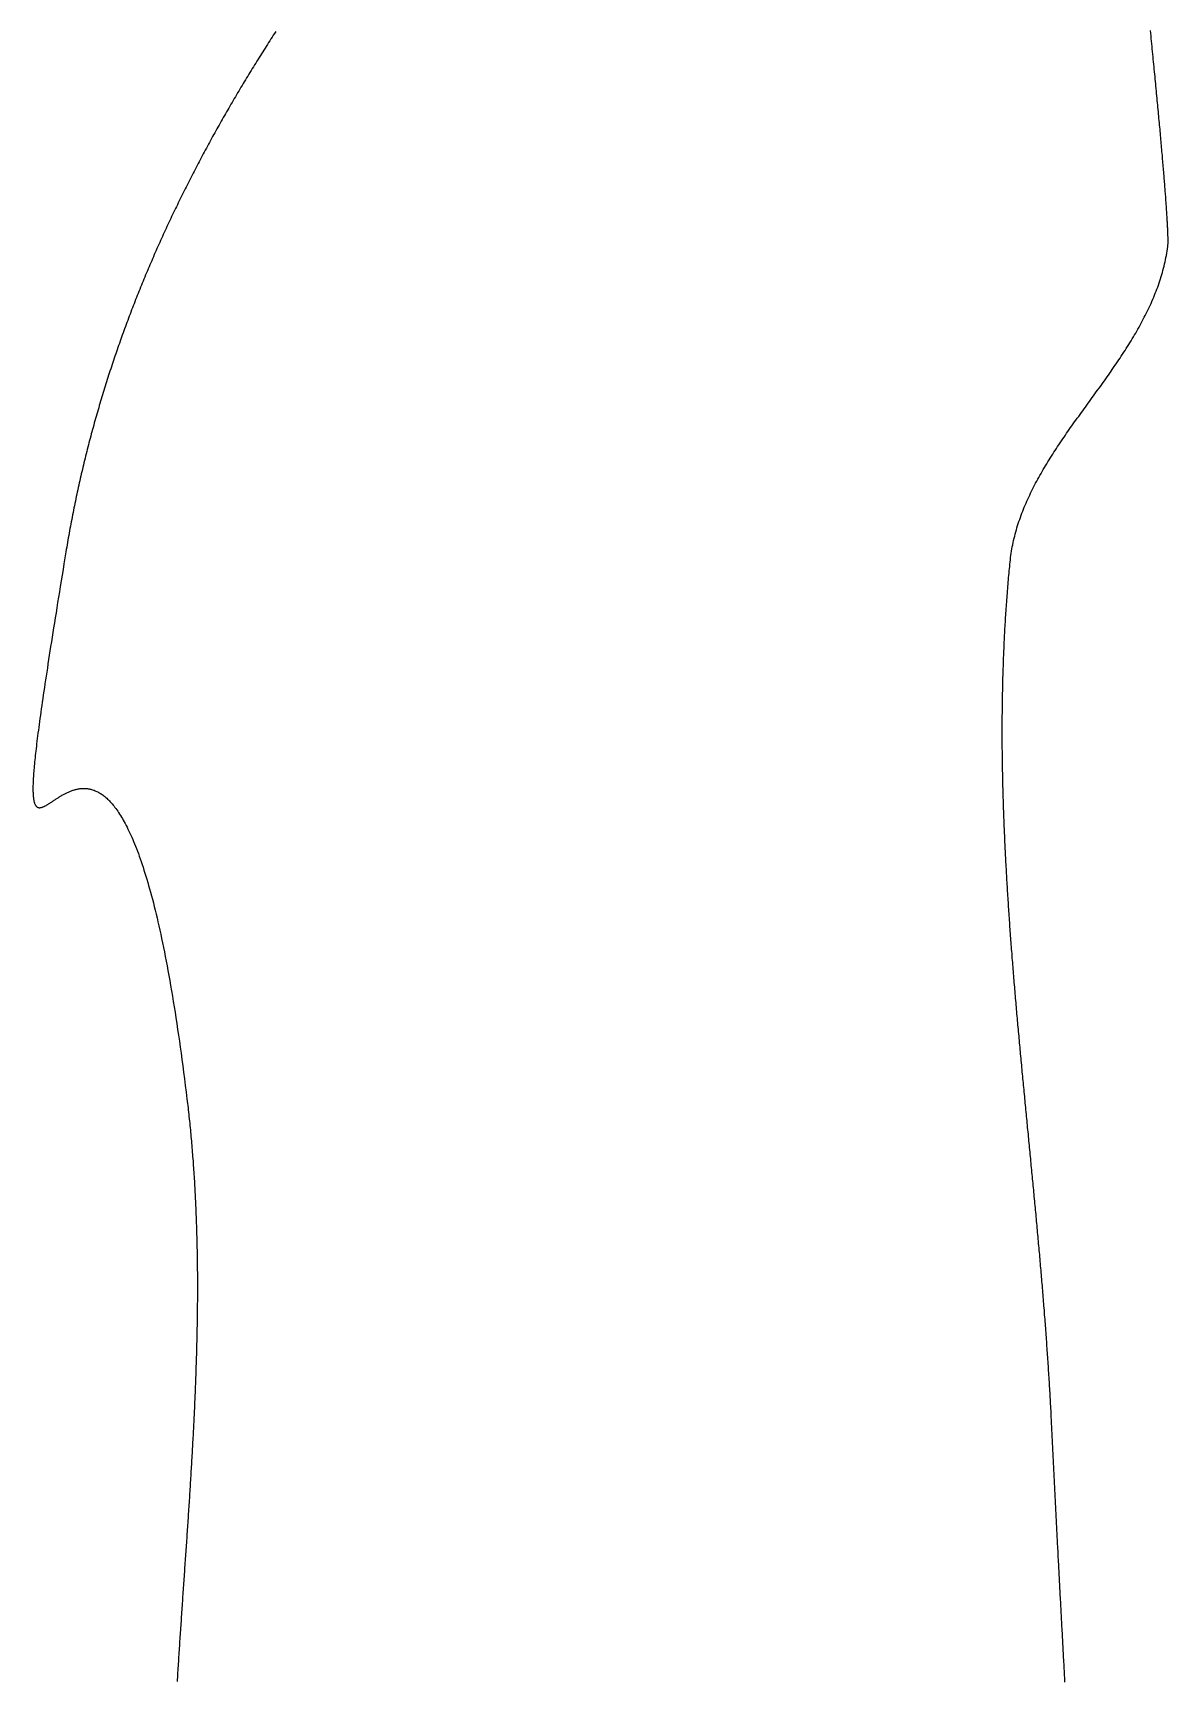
# Model space of a CAD drawing. Header units: metres. Extents: x -49 to 49, y -148 to 148.
# Drawn here: x -12.84 to 12.6, y 0 to 36.93 of the extents above; entities that cross this region are included whole.
import ezdxf

# ---------------------------------------------------------------- set-up
doc = ezdxf.new("R2010")
doc.units = ezdxf.units.M

msp = doc.modelspace()

# ---------------------------------------------------------------- linework, layer by layer
for points in [[(-7.401, 36.963), (-7.428, 36.922), (-7.454, 36.881), (-7.481, 36.84), (-7.508, 36.799), (-7.534, 36.757), (-7.56, 36.716), (-7.587, 36.675), (-7.613, 36.633), (-7.639, 36.592), (-7.666, 36.55), (-7.692, 36.509), (-7.718, 36.468), (-7.744, 36.426), (-7.77, 36.384), (-7.796, 36.343), (-7.822, 36.301), (-7.848, 36.26), (-7.874, 36.218), (-7.9, 36.176), (-7.925, 36.134), (-7.951, 36.093), (-7.977, 36.051), (-8.002, 36.009), (-8.028, 35.967), (-8.053, 35.925), (-8.079, 35.883), (-8.104, 35.841), (-8.129, 35.799), (-8.154, 35.757), (-8.18, 35.715), (-8.205, 35.673), (-8.23, 35.631), (-8.255, 35.589), (-8.28, 35.547), (-8.305, 35.505), (-8.329, 35.462), (-8.354, 35.42), (-8.379, 35.378), (-8.404, 35.335), (-8.428, 35.293), (-8.453, 35.251), (-8.477, 35.208), (-8.502, 35.166), (-8.526, 35.123), (-8.551, 35.081), (-8.575, 35.038), (-8.599, 34.995), (-8.623, 34.953), (-8.647, 34.91), (-8.671, 34.867), (-8.695, 34.825), (-8.719, 34.782), (-8.743, 34.739), (-8.767, 34.696), (-8.791, 34.653), (-8.814, 34.61), (-8.838, 34.567), (-8.862, 34.524), (-8.885, 34.481), (-8.909, 34.438), (-8.932, 34.395), (-8.955, 34.352), (-8.979, 34.309), (-9.002, 34.265), (-9.025, 34.222), (-9.048, 34.179), (-9.071, 34.136), (-9.094, 34.092), (-9.117, 34.049), (-9.14, 34.005), (-9.163, 33.962), (-9.185, 33.918), (-9.208, 33.875), (-9.231, 33.831), (-9.253, 33.788), (-9.276, 33.744), (-9.298, 33.7), (-9.32, 33.656), (-9.343, 33.613), (-9.365, 33.569), (-9.387, 33.525), (-9.409, 33.481), (-9.431, 33.437), (-9.453, 33.393), (-9.475, 33.349), (-9.497, 33.305), (-9.519, 33.261), (-9.54, 33.217), (-9.562, 33.173), (-9.584, 33.128), (-9.605, 33.084), (-9.627, 33.04), (-9.648, 32.996), (-9.669, 32.951), (-9.691, 32.907), (-9.712, 32.862), (-9.733, 32.818), (-9.754, 32.773), (-9.775, 32.729), (-9.796, 32.684), (-9.817, 32.639), (-9.837, 32.595), (-9.858, 32.55), (-9.879, 32.505), (-9.899, 32.46), (-9.92, 32.416), (-9.94, 32.371), (-9.961, 32.326), (-9.981, 32.281), (-10.001, 32.236), (-10.021, 32.191), (-10.042, 32.146), (-10.062, 32.1), (-10.082, 32.055), (-10.101, 32.01), (-10.121, 31.965), (-10.141, 31.919), (-10.161, 31.874), (-10.18, 31.829), (-10.2, 31.783), (-10.219, 31.738), (-10.239, 31.692), (-10.258, 31.647), (-10.277, 31.601), (-10.297, 31.555), (-10.316, 31.51), (-10.335, 31.464), (-10.354, 31.418), (-10.373, 31.372), (-10.391, 31.326), (-10.41, 31.28), (-10.429, 31.234), (-10.447, 31.188), (-10.466, 31.142), (-10.484, 31.096), (-10.503, 31.05), (-10.521, 31.004), (-10.539, 30.957), (-10.558, 30.911), (-10.576, 30.865), (-10.594, 30.818), (-10.612, 30.772), (-10.63, 30.726), (-10.647, 30.679), (-10.665, 30.632), (-10.683, 30.586), (-10.7, 30.539), (-10.718, 30.492), (-10.735, 30.446), (-10.753, 30.399), (-10.77, 30.352), (-10.787, 30.305), (-10.804, 30.258), (-10.821, 30.211), (-10.838, 30.164), (-10.855, 30.117), (-10.872, 30.07), (-10.889, 30.023), (-10.905, 29.976), (-10.922, 29.928), (-10.938, 29.881), (-10.955, 29.834), (-10.971, 29.786), (-10.987, 29.739), (-11.004, 29.691), (-11.02, 29.644), (-11.036, 29.596), (-11.052, 29.548), (-11.068, 29.501), (-11.083, 29.453), (-11.099, 29.405), (-11.115, 29.357), (-11.13, 29.309), (-11.146, 29.261), (-11.161, 29.213), (-11.177, 29.165), (-11.192, 29.117), (-11.207, 29.069), (-11.222, 29.021), (-11.237, 28.973), (-11.252, 28.924), (-11.267, 28.876), (-11.282, 28.827), (-11.296, 28.779), (-11.311, 28.73), (-11.325, 28.682), (-11.34, 28.633), (-11.354, 28.585), (-11.368, 28.536), (-11.383, 28.487), (-11.397, 28.438), (-11.411, 28.389), (-11.425, 28.341), (-11.439, 28.292), (-11.452, 28.243), (-11.466, 28.193), (-11.48, 28.144), (-11.493, 28.095), (-11.506, 28.046), (-11.52, 27.997), (-11.533, 27.947), (-11.546, 27.898), (-11.559, 27.848), (-11.572, 27.799), (-11.585, 27.749), (-11.598, 27.7), (-11.611, 27.65), (-11.624, 27.6), (-11.636, 27.551), (-11.649, 27.501), (-11.661, 27.451), (-11.673, 27.401), (-11.686, 27.351), (-11.698, 27.301), (-11.71, 27.251), (-11.722, 27.201), (-11.734, 27.15), (-11.745, 27.1), (-11.757, 27.05), (-11.769, 27), (-11.78, 26.949), (-11.792, 26.899), (-11.803, 26.848), (-11.814, 26.798), (-11.826, 26.747), (-11.837, 26.696), (-11.848, 26.645), (-11.859, 26.595), (-11.869, 26.544), (-11.88, 26.493), (-11.891, 26.442), (-11.901, 26.391), (-11.912, 26.34), (-11.922, 26.289), (-11.932, 26.237), (-11.943, 26.186), (-11.953, 26.135), (-11.963, 26.083), (-11.973, 26.032), (-11.983, 25.98), (-11.992, 25.929), (-12.002, 25.877), (-12.011, 25.826), (-12.021, 25.774), (-12.03, 25.722), (-12.04, 25.67), (-12.049, 25.618), (-12.058, 25.566), (-12.067, 25.514), (-12.076, 25.462), (-12.085, 25.41), (-12.093, 25.358), (-12.102, 25.306)], [(12.591, 32.145), (12.592, 32.151), (12.593, 32.159), (12.593, 32.167), (12.594, 32.175), (12.595, 32.184), (12.595, 32.194), (12.596, 32.204), (12.596, 32.215), (12.596, 32.226), (12.596, 32.238), (12.597, 32.25), (12.597, 32.263), (12.597, 32.276), (12.597, 32.29), (12.597, 32.304), (12.597, 32.319), (12.596, 32.334), (12.596, 32.35), (12.596, 32.366), (12.595, 32.383), (12.595, 32.4), (12.594, 32.418), (12.594, 32.437), (12.593, 32.455), (12.592, 32.475), (12.592, 32.495), (12.591, 32.515), (12.59, 32.536), (12.589, 32.557), (12.588, 32.579), (12.587, 32.601), (12.586, 32.624), (12.585, 32.647), (12.583, 32.671), (12.582, 32.695), (12.581, 32.719), (12.579, 32.745), (12.578, 32.77), (12.576, 32.796), (12.575, 32.823), (12.573, 32.85), (12.571, 32.877), (12.569, 32.905), (12.568, 32.933), (12.566, 32.962), (12.564, 32.991), (12.562, 33.021), (12.56, 33.051), (12.558, 33.081), (12.555, 33.112), (12.553, 33.144), (12.551, 33.175), (12.548, 33.208), (12.546, 33.24), (12.544, 33.273), (12.541, 33.307), (12.539, 33.341), (12.536, 33.375), (12.533, 33.41), (12.531, 33.445), (12.528, 33.481), (12.525, 33.517), (12.522, 33.553), (12.519, 33.59), (12.516, 33.627), (12.513, 33.665), (12.51, 33.703), (12.507, 33.742), (12.504, 33.78), (12.5, 33.82), (12.497, 33.859), (12.494, 33.899), (12.49, 33.94), (12.487, 33.981), (12.483, 34.022), (12.48, 34.063), (12.476, 34.105), (12.473, 34.147), (12.469, 34.19), (12.465, 34.233), (12.461, 34.277), (12.458, 34.32), (12.454, 34.364), (12.45, 34.409), (12.446, 34.454), (12.442, 34.499), (12.438, 34.545), (12.433, 34.591), (12.429, 34.637), (12.425, 34.683), (12.421, 34.73), (12.417, 34.778), (12.412, 34.825), (12.408, 34.873), (12.403, 34.922), (12.399, 34.97), (12.394, 35.019), (12.39, 35.069), (12.385, 35.118), (12.38, 35.168), (12.376, 35.219), (12.371, 35.269), (12.366, 35.32), (12.361, 35.371), (12.356, 35.423), (12.351, 35.475), (12.346, 35.527), (12.341, 35.579), (12.336, 35.632), (12.331, 35.685), (12.326, 35.739), (12.321, 35.792), (12.316, 35.846), (12.311, 35.901), (12.305, 35.955), (12.3, 36.01), (12.295, 36.065), (12.289, 36.121), (12.284, 36.176), (12.278, 36.232), (12.273, 36.289), (12.267, 36.345), (12.261, 36.402), (12.256, 36.459), (12.25, 36.517), (12.244, 36.574), (12.239, 36.632), (12.233, 36.69), (12.227, 36.749), (12.221, 36.807), (12.215, 36.866), (12.209, 36.926), (12.203, 36.985)], [(9.058, 25.077), (9.063, 25.126), (9.069, 25.175), (9.076, 25.224), (9.083, 25.273), (9.09, 25.322), (9.098, 25.37), (9.107, 25.418), (9.117, 25.466), (9.127, 25.514), (9.137, 25.562), (9.148, 25.61), (9.16, 25.657), (9.172, 25.705), (9.185, 25.752), (9.198, 25.799), (9.212, 25.846), (9.226, 25.892), (9.241, 25.939), (9.256, 25.985), (9.272, 26.032), (9.288, 26.078), (9.305, 26.124), (9.322, 26.17), (9.34, 26.215), (9.358, 26.261), (9.376, 26.306), (9.395, 26.352), (9.414, 26.397), (9.434, 26.442), (9.454, 26.487), (9.475, 26.532), (9.496, 26.577), (9.517, 26.621), (9.539, 26.666), (9.561, 26.71), (9.583, 26.754), (9.606, 26.799), (9.629, 26.843), (9.653, 26.887), (9.676, 26.931), (9.701, 26.974), (9.725, 27.018), (9.75, 27.062), (9.775, 27.105), (9.8, 27.149), (9.826, 27.192), (9.851, 27.236), (9.878, 27.279), (9.904, 27.322), (9.931, 27.365), (9.957, 27.408), (9.984, 27.451), (10.012, 27.494), (10.039, 27.537), (10.067, 27.579), (10.095, 27.622), (10.123, 27.665), (10.152, 27.707), (10.18, 27.75), (10.209, 27.792), (10.238, 27.835), (10.267, 27.877), (10.296, 27.92), (10.325, 27.962), (10.354, 28.004), (10.384, 28.046), (10.414, 28.089), (10.443, 28.131), (10.473, 28.173), (10.503, 28.215), (10.533, 28.257), (10.563, 28.299), (10.594, 28.341), (10.624, 28.383), (10.654, 28.425), (10.685, 28.467), (10.715, 28.509), (10.745, 28.551), (10.776, 28.594), (10.806, 28.636), (10.837, 28.678), (10.867, 28.72), (10.898, 28.762), (10.928, 28.804), (10.959, 28.846), (10.989, 28.888), (11.019, 28.93), (11.05, 28.972), (11.08, 29.014), (11.11, 29.056), (11.14, 29.098), (11.17, 29.14), (11.2, 29.182), (11.23, 29.225), (11.26, 29.267), (11.289, 29.309), (11.319, 29.351), (11.348, 29.394), (11.377, 29.436), (11.407, 29.479), (11.436, 29.521), (11.464, 29.564), (11.493, 29.606), (11.521, 29.649), (11.55, 29.692), (11.578, 29.734), (11.606, 29.777), (11.633, 29.82), (11.661, 29.863), (11.688, 29.906), (11.715, 29.949), (11.742, 29.992), (11.769, 30.035), (11.795, 30.079), (11.821, 30.122), (11.847, 30.166), (11.872, 30.209), (11.897, 30.253), (11.922, 30.296), (11.947, 30.34), (11.971, 30.384), (11.995, 30.428), (12.019, 30.472), (12.042, 30.516), (12.065, 30.561), (12.088, 30.605), (12.11, 30.65), (12.132, 30.694), (12.154, 30.739), (12.175, 30.784), (12.196, 30.829), (12.216, 30.874), (12.236, 30.919), (12.256, 30.965), (12.275, 31.01), (12.294, 31.056), (12.312, 31.101), (12.33, 31.147), (12.348, 31.193), (12.365, 31.239), (12.381, 31.285), (12.397, 31.332), (12.413, 31.378), (12.428, 31.425), (12.443, 31.472), (12.457, 31.519), (12.47, 31.566), (12.483, 31.613), (12.496, 31.661), (12.508, 31.708), (12.52, 31.756), (12.53, 31.804), (12.541, 31.852), (12.551, 31.901), (12.56, 31.949), (12.569, 31.998), (12.577, 32.046), (12.584, 32.095), (12.591, 32.145)], [(-12.102, 25.306), (-12.124, 25.171), (-12.146, 25.039), (-12.167, 24.908), (-12.188, 24.78), (-12.208, 24.654), (-12.229, 24.529), (-12.249, 24.407), (-12.268, 24.286), (-12.287, 24.168), (-12.306, 24.051), (-12.324, 23.936), (-12.342, 23.824), (-12.36, 23.713), (-12.378, 23.603), (-12.395, 23.496), (-12.411, 23.391), (-12.428, 23.287), (-12.444, 23.185), (-12.459, 23.085), (-12.475, 22.987), (-12.489, 22.89), (-12.504, 22.796), (-12.518, 22.702), (-12.532, 22.611), (-12.546, 22.521), (-12.559, 22.434), (-12.572, 22.347), (-12.585, 22.263), (-12.597, 22.18), (-12.609, 22.098), (-12.621, 22.018), (-12.632, 21.94), (-12.643, 21.864), (-12.654, 21.789), (-12.664, 21.715), (-12.674, 21.643), (-12.684, 21.573), (-12.694, 21.504), (-12.703, 21.437), (-12.712, 21.371), (-12.72, 21.306), (-12.728, 21.243), (-12.736, 21.182), (-12.744, 21.122), (-12.751, 21.063), (-12.758, 21.006), (-12.765, 20.95), (-12.771, 20.895), (-12.777, 20.842), (-12.783, 20.79), (-12.789, 20.74), (-12.794, 20.69), (-12.799, 20.643), (-12.804, 20.596), (-12.808, 20.55), (-12.812, 20.506), (-12.816, 20.463), (-12.819, 20.422), (-12.823, 20.381), (-12.826, 20.342), (-12.828, 20.304), (-12.831, 20.267), (-12.833, 20.231), (-12.835, 20.196), (-12.836, 20.163), (-12.838, 20.13), (-12.839, 20.099), (-12.84, 20.069), (-12.84, 20.039), (-12.841, 20.011), (-12.841, 19.984), (-12.84, 19.958), (-12.84, 19.933), (-12.839, 19.909), (-12.838, 19.886), (-12.837, 19.863), (-12.836, 19.842), (-12.834, 19.822), (-12.832, 19.802), (-12.83, 19.784), (-12.827, 19.766), (-12.824, 19.75), (-12.821, 19.734), (-12.818, 19.719), (-12.815, 19.704), (-12.811, 19.691), (-12.807, 19.678), (-12.803, 19.667), (-12.799, 19.656), (-12.794, 19.645), (-12.789, 19.636), (-12.784, 19.627), (-12.779, 19.619), (-12.774, 19.611), (-12.768, 19.605), (-12.762, 19.599), (-12.756, 19.593), (-12.749, 19.589), (-12.743, 19.584), (-12.736, 19.581), (-12.729, 19.578), (-12.722, 19.576), (-12.714, 19.574), (-12.707, 19.573), (-12.699, 19.572), (-12.691, 19.572), (-12.683, 19.572), (-12.674, 19.573), (-12.666, 19.575), (-12.657, 19.576), (-12.648, 19.579), (-12.638, 19.581), (-12.629, 19.585), (-12.619, 19.588), (-12.61, 19.592), (-12.6, 19.596), (-12.589, 19.601), (-12.579, 19.606), (-12.568, 19.611), (-12.558, 19.617), (-12.547, 19.623), (-12.536, 19.629), (-12.524, 19.636), (-12.513, 19.643), (-12.501, 19.65), (-12.489, 19.657), (-12.478, 19.665), (-12.465, 19.673), (-12.453, 19.681), (-12.441, 19.689), (-12.428, 19.697), (-12.415, 19.705), (-12.402, 19.714), (-12.389, 19.723), (-12.376, 19.732), (-12.362, 19.74), (-12.349, 19.749), (-12.335, 19.758), (-12.321, 19.767), (-12.307, 19.777), (-12.293, 19.786), (-12.279, 19.795), (-12.264, 19.804), (-12.249, 19.813), (-12.235, 19.822), (-12.22, 19.831), (-12.205, 19.84), (-12.19, 19.849), (-12.174, 19.858), (-12.159, 19.866), (-12.143, 19.875), (-12.127, 19.883), (-12.112, 19.891), (-12.096, 19.899), (-12.079, 19.907), (-12.063, 19.915), (-12.047, 19.922), (-12.03, 19.93), (-12.014, 19.937), (-11.997, 19.943), (-11.98, 19.95), (-11.963, 19.956), (-11.946, 19.962), (-11.929, 19.967), (-11.912, 19.973), (-11.894, 19.977), (-11.877, 19.982), (-11.859, 19.986), (-11.842, 19.99), (-11.824, 19.993), (-11.806, 19.996), (-11.788, 19.999), (-11.77, 20.001), (-11.751, 20.002), (-11.733, 20.003), (-11.715, 20.004), (-11.696, 20.004), (-11.678, 20.004), (-11.659, 20.003), (-11.64, 20.001), (-11.621, 19.999), (-11.602, 19.997), (-11.583, 19.994), (-11.564, 19.99), (-11.545, 19.985), (-11.526, 19.98), (-11.507, 19.975), (-11.487, 19.968), (-11.468, 19.961), (-11.448, 19.953), (-11.429, 19.945), (-11.409, 19.936), (-11.389, 19.926), (-11.369, 19.915), (-11.35, 19.904), (-11.33, 19.892), (-11.31, 19.879), (-11.29, 19.865), (-11.269, 19.85), (-11.249, 19.835), (-11.229, 19.819), (-11.209, 19.801), (-11.188, 19.783), (-11.168, 19.764), (-11.148, 19.745), (-11.127, 19.724), (-11.107, 19.702), (-11.086, 19.679), (-11.066, 19.656), (-11.045, 19.631), (-11.024, 19.606), (-11.004, 19.579), (-10.983, 19.551), (-10.962, 19.523), (-10.941, 19.493), (-10.92, 19.462), (-10.9, 19.43), (-10.879, 19.397), (-10.858, 19.363), (-10.837, 19.328), (-10.816, 19.291), (-10.795, 19.254), (-10.774, 19.215), (-10.753, 19.175), (-10.732, 19.134), (-10.711, 19.092), (-10.69, 19.048), (-10.669, 19.004), (-10.648, 18.958), (-10.627, 18.91), (-10.605, 18.862), (-10.584, 18.812), (-10.563, 18.761), (-10.542, 18.708), (-10.521, 18.654), (-10.5, 18.599), (-10.479, 18.542), (-10.458, 18.484), (-10.437, 18.425), (-10.416, 18.364), (-10.395, 18.302), (-10.374, 18.238), (-10.353, 18.173), (-10.332, 18.107), (-10.311, 18.039), (-10.29, 17.969), (-10.269, 17.898), (-10.248, 17.825), (-10.227, 17.751), (-10.206, 17.675), (-10.185, 17.598), (-10.164, 17.519), (-10.143, 17.438), (-10.122, 17.356), (-10.102, 17.272), (-10.081, 17.187), (-10.06, 17.1), (-10.04, 17.011), (-10.019, 16.921), (-9.998, 16.828), (-9.978, 16.735), (-9.957, 16.639), (-9.937, 16.542), (-9.917, 16.442), (-9.896, 16.341), (-9.876, 16.239), (-9.856, 16.134), (-9.835, 16.028), (-9.815, 15.92), (-9.795, 15.81), (-9.775, 15.698), (-9.755, 15.584), (-9.735, 15.468), (-9.715, 15.351), (-9.696, 15.231), (-9.676, 15.11), (-9.656, 14.986), (-9.637, 14.861), (-9.617, 14.734), (-9.598, 14.604), (-9.578, 14.473), (-9.559, 14.34), (-9.54, 14.204), (-9.521, 14.067), (-9.502, 13.927), (-9.483, 13.785), (-9.464, 13.642), (-9.445, 13.496), (-9.426, 13.348), (-9.408, 13.198), (-9.389, 13.046)], [(9.986, 5.81), (9.984, 5.86), (9.981, 5.909), (9.979, 5.959), (9.976, 6.009), (9.974, 6.059), (9.971, 6.109), (9.968, 6.159), (9.966, 6.209), (9.963, 6.259), (9.96, 6.309), (9.957, 6.359), (9.955, 6.409), (9.952, 6.459), (9.949, 6.509), (9.946, 6.558), (9.943, 6.608), (9.94, 6.658), (9.937, 6.708), (9.934, 6.758), (9.931, 6.808), (9.928, 6.858), (9.924, 6.908), (9.921, 6.958), (9.918, 7.008), (9.915, 7.058), (9.912, 7.108), (9.908, 7.158), (9.905, 7.208), (9.902, 7.258), (9.898, 7.307), (9.895, 7.357), (9.891, 7.407), (9.888, 7.457), (9.884, 7.507), (9.881, 7.557), (9.877, 7.607), (9.874, 7.657), (9.87, 7.707), (9.866, 7.757), (9.863, 7.807), (9.859, 7.857), (9.855, 7.907), (9.852, 7.957), (9.848, 8.007), (9.844, 8.057), (9.84, 8.107), (9.836, 8.157), (9.832, 8.206), (9.828, 8.256), (9.825, 8.306), (9.821, 8.356), (9.817, 8.406), (9.813, 8.456), (9.809, 8.506), (9.805, 8.556), (9.801, 8.606), (9.796, 8.656), (9.792, 8.706), (9.788, 8.756), (9.784, 8.806), (9.78, 8.856), (9.776, 8.906), (9.772, 8.956), (9.767, 9.006), (9.763, 9.056), (9.759, 9.106), (9.755, 9.156), (9.75, 9.206), (9.746, 9.256), (9.742, 9.306), (9.737, 9.356), (9.733, 9.405), (9.729, 9.455), (9.724, 9.505), (9.72, 9.555), (9.715, 9.605), (9.711, 9.655), (9.706, 9.705), (9.702, 9.755), (9.697, 9.805), (9.693, 9.855), (9.688, 9.905), (9.684, 9.955), (9.679, 10.005), (9.675, 10.055), (9.67, 10.105), (9.666, 10.155), (9.661, 10.205), (9.656, 10.255), (9.652, 10.305), (9.647, 10.355), (9.643, 10.405), (9.638, 10.455), (9.633, 10.505), (9.629, 10.555), (9.624, 10.605), (9.619, 10.655), (9.615, 10.705), (9.61, 10.755), (9.605, 10.805), (9.6, 10.855), (9.596, 10.905), (9.591, 10.955), (9.586, 11.005), (9.581, 11.054), (9.577, 11.104), (9.572, 11.154), (9.567, 11.204), (9.562, 11.254), (9.557, 11.304), (9.553, 11.354), (9.548, 11.404), (9.543, 11.454), (9.538, 11.504), (9.533, 11.554), (9.529, 11.604), (9.524, 11.654), (9.519, 11.704), (9.514, 11.754), (9.509, 11.804), (9.504, 11.854), (9.5, 11.904), (9.495, 11.954), (9.49, 12.004), (9.485, 12.054), (9.48, 12.104), (9.475, 12.154), (9.471, 12.204), (9.466, 12.254), (9.461, 12.304), (9.456, 12.354), (9.451, 12.404), (9.446, 12.454), (9.441, 12.504), (9.437, 12.554), (9.432, 12.604), (9.427, 12.654), (9.422, 12.704), (9.417, 12.754), (9.412, 12.804), (9.408, 12.854), (9.403, 12.904), (9.398, 12.954), (9.393, 13.004), (9.388, 13.054), (9.384, 13.103), (9.379, 13.153), (9.374, 13.203), (9.369, 13.253), (9.364, 13.303), (9.36, 13.353), (9.355, 13.403), (9.35, 13.453), (9.345, 13.503), (9.341, 13.553), (9.336, 13.603), (9.331, 13.653), (9.326, 13.703), (9.322, 13.753), (9.317, 13.803), (9.312, 13.853), (9.308, 13.903), (9.303, 13.953), (9.298, 14.003), (9.294, 14.053), (9.289, 14.103), (9.284, 14.153), (9.28, 14.203), (9.275, 14.253), (9.271, 14.303), (9.266, 14.353), (9.261, 14.403), (9.257, 14.453), (9.252, 14.503), (9.248, 14.553), (9.243, 14.603), (9.239, 14.653), (9.234, 14.703), (9.23, 14.753), (9.225, 14.803), (9.221, 14.852), (9.216, 14.902), (9.212, 14.952), (9.208, 15.002), (9.203, 15.052), (9.199, 15.102), (9.194, 15.152), (9.19, 15.202), (9.186, 15.252), (9.181, 15.302), (9.177, 15.352), (9.173, 15.402), (9.169, 15.452), (9.164, 15.502), (9.16, 15.552), (9.156, 15.602), (9.152, 15.652), (9.148, 15.702), (9.144, 15.752), (9.14, 15.802), (9.135, 15.852), (9.131, 15.902), (9.127, 15.952), (9.123, 16.002), (9.119, 16.052), (9.115, 16.101), (9.111, 16.151), (9.107, 16.201), (9.104, 16.251), (9.1, 16.301), (9.096, 16.351), (9.092, 16.401), (9.088, 16.451), (9.084, 16.501), (9.081, 16.551), (9.077, 16.601), (9.073, 16.651), (9.07, 16.701), (9.066, 16.751), (9.062, 16.801), (9.059, 16.851), (9.055, 16.901), (9.052, 16.951), (9.048, 17.001), (9.045, 17.05), (9.041, 17.1), (9.038, 17.15), (9.034, 17.2), (9.031, 17.25), (9.027, 17.3), (9.024, 17.35), (9.021, 17.4), (9.018, 17.45), (9.014, 17.5), (9.011, 17.55), (9.008, 17.6), (9.005, 17.65), (9.002, 17.7), (8.999, 17.75), (8.996, 17.8), (8.993, 17.849), (8.99, 17.899), (8.987, 17.949), (8.984, 17.999), (8.981, 18.049), (8.978, 18.099), (8.975, 18.149), (8.973, 18.199), (8.97, 18.249), (8.967, 18.299), (8.965, 18.349), (8.962, 18.399), (8.959, 18.449), (8.957, 18.498), (8.954, 18.548), (8.952, 18.598), (8.949, 18.648), (8.947, 18.698), (8.945, 18.748), (8.942, 18.798), (8.94, 18.848), (8.938, 18.898), (8.936, 18.948), (8.933, 18.998), (8.931, 19.048), (8.929, 19.097), (8.927, 19.147), (8.925, 19.197), (8.923, 19.247), (8.921, 19.297), (8.919, 19.347), (8.918, 19.397), (8.916, 19.447), (8.914, 19.497), (8.912, 19.547), (8.911, 19.596), (8.909, 19.646), (8.907, 19.696), (8.906, 19.746), (8.904, 19.796), (8.903, 19.846), (8.902, 19.896), (8.9, 19.946), (8.899, 19.996), (8.898, 20.045), (8.896, 20.095), (8.895, 20.145), (8.894, 20.195), (8.893, 20.245), (8.892, 20.295), (8.891, 20.345), (8.89, 20.395), (8.889, 20.444), (8.888, 20.494), (8.888, 20.544), (8.887, 20.594), (8.886, 20.644), (8.886, 20.694), (8.885, 20.744), (8.884, 20.794), (8.884, 20.843), (8.883, 20.893), (8.883, 20.943), (8.883, 20.993), (8.882, 21.043), (8.882, 21.093), (8.882, 21.143), (8.882, 21.192), (8.882, 21.242), (8.882, 21.292), (8.882, 21.342), (8.882, 21.392), (8.882, 21.442), (8.882, 21.492), (8.882, 21.541), (8.883, 21.591), (8.883, 21.641), (8.884, 21.691), (8.884, 21.741), (8.885, 21.791), (8.885, 21.84), (8.886, 21.89), (8.886, 21.94), (8.887, 21.99), (8.888, 22.04), (8.889, 22.09), (8.89, 22.139), (8.891, 22.189), (8.892, 22.239), (8.893, 22.289), (8.894, 22.339), (8.895, 22.389), (8.897, 22.438), (8.898, 22.488), (8.899, 22.538), (8.901, 22.588), (8.902, 22.638), (8.904, 22.688), (8.906, 22.737), (8.907, 22.787), (8.909, 22.837), (8.911, 22.887), (8.913, 22.937), (8.915, 22.986), (8.917, 23.036), (8.919, 23.086), (8.921, 23.136), (8.923, 23.186), (8.925, 23.235), (8.928, 23.285), (8.93, 23.335), (8.933, 23.385), (8.935, 23.435), (8.938, 23.484), (8.941, 23.534), (8.943, 23.584), (8.946, 23.634), (8.949, 23.683), (8.952, 23.733), (8.955, 23.783), (8.958, 23.833), (8.961, 23.883), (8.964, 23.932), (8.968, 23.982), (8.971, 24.032), (8.974, 24.082), (8.978, 24.131), (8.982, 24.181), (8.985, 24.231), (8.989, 24.281), (8.993, 24.33), (8.996, 24.38), (9, 24.43), (9.004, 24.48), (9.008, 24.529), (9.013, 24.579), (9.017, 24.629), (9.021, 24.679), (9.025, 24.728), (9.03, 24.778), (9.034, 24.828), (9.039, 24.878), (9.044, 24.927), (9.048, 24.977), (9.053, 25.027), (9.058, 25.077)], [(-9.389, 13.046), (-9.383, 12.996), (-9.377, 12.946), (-9.371, 12.897), (-9.366, 12.847), (-9.36, 12.797), (-9.355, 12.747), (-9.349, 12.698), (-9.344, 12.648), (-9.339, 12.598), (-9.333, 12.548), (-9.328, 12.499), (-9.323, 12.449), (-9.318, 12.399), (-9.313, 12.349), (-9.309, 12.3), (-9.304, 12.25), (-9.299, 12.2), (-9.295, 12.15), (-9.29, 12.101), (-9.286, 12.051), (-9.282, 12.001), (-9.278, 11.951), (-9.274, 11.902), (-9.27, 11.852), (-9.266, 11.802), (-9.262, 11.752), (-9.258, 11.702), (-9.254, 11.653), (-9.25, 11.603), (-9.247, 11.553), (-9.243, 11.503), (-9.24, 11.453), (-9.237, 11.403), (-9.233, 11.354), (-9.23, 11.304), (-9.227, 11.254), (-9.224, 11.204), (-9.221, 11.154), (-9.218, 11.104), (-9.215, 11.055), (-9.213, 11.005), (-9.21, 10.955), (-9.207, 10.905), (-9.205, 10.855), (-9.202, 10.805), (-9.2, 10.755), (-9.198, 10.706), (-9.195, 10.656), (-9.193, 10.606), (-9.191, 10.556), (-9.189, 10.506), (-9.187, 10.456), (-9.185, 10.406), (-9.183, 10.356), (-9.181, 10.306), (-9.18, 10.256), (-9.178, 10.207), (-9.176, 10.157), (-9.175, 10.107), (-9.173, 10.057), (-9.172, 10.007), (-9.171, 9.957), (-9.169, 9.907), (-9.168, 9.857), (-9.167, 9.807), (-9.166, 9.757), (-9.165, 9.707), (-9.164, 9.657), (-9.163, 9.607), (-9.162, 9.557), (-9.161, 9.508), (-9.16, 9.458), (-9.16, 9.408), (-9.159, 9.358), (-9.159, 9.308), (-9.158, 9.258), (-9.158, 9.208), (-9.157, 9.158), (-9.157, 9.108), (-9.157, 9.058), (-9.156, 9.008), (-9.156, 8.958), (-9.156, 8.908), (-9.156, 8.858), (-9.156, 8.808), (-9.156, 8.758), (-9.156, 8.708), (-9.156, 8.658), (-9.157, 8.608), (-9.157, 8.558), (-9.157, 8.508), (-9.158, 8.458), (-9.158, 8.408), (-9.158, 8.358), (-9.159, 8.308), (-9.16, 8.258), (-9.16, 8.208), (-9.161, 8.158), (-9.161, 8.108), (-9.162, 8.058), (-9.163, 8.008), (-9.164, 7.958), (-9.165, 7.908), (-9.166, 7.858), (-9.167, 7.808), (-9.168, 7.758), (-9.169, 7.708), (-9.17, 7.657), (-9.171, 7.607), (-9.172, 7.557), (-9.174, 7.507), (-9.175, 7.457), (-9.176, 7.407), (-9.178, 7.357), (-9.179, 7.307), (-9.18, 7.257), (-9.182, 7.207), (-9.183, 7.157), (-9.185, 7.107), (-9.187, 7.057), (-9.188, 7.007), (-9.19, 6.957), (-9.192, 6.907), (-9.193, 6.856), (-9.195, 6.806), (-9.197, 6.756), (-9.199, 6.706), (-9.201, 6.656), (-9.203, 6.606), (-9.205, 6.556), (-9.207, 6.506), (-9.209, 6.456), (-9.211, 6.406), (-9.213, 6.356), (-9.215, 6.306), (-9.217, 6.255), (-9.22, 6.205), (-9.222, 6.155), (-9.224, 6.105), (-9.227, 6.055), (-9.229, 6.005), (-9.231, 5.955), (-9.234, 5.905), (-9.236, 5.855), (-9.239, 5.804), (-9.241, 5.754), (-9.244, 5.704), (-9.246, 5.654), (-9.249, 5.604), (-9.251, 5.554), (-9.254, 5.504), (-9.257, 5.454), (-9.259, 5.404), (-9.262, 5.353), (-9.265, 5.303), (-9.267, 5.253), (-9.27, 5.203), (-9.273, 5.153), (-9.276, 5.103), (-9.279, 5.053), (-9.281, 5.003), (-9.284, 4.952), (-9.287, 4.902), (-9.29, 4.852), (-9.293, 4.802), (-9.296, 4.752), (-9.299, 4.702), (-9.302, 4.652), (-9.305, 4.601), (-9.308, 4.551), (-9.311, 4.501), (-9.314, 4.451), (-9.317, 4.401), (-9.321, 4.351), (-9.324, 4.301), (-9.327, 4.25), (-9.33, 4.2), (-9.333, 4.15), (-9.336, 4.1), (-9.34, 4.05), (-9.343, 4), (-9.346, 3.95), (-9.349, 3.899), (-9.353, 3.849), (-9.356, 3.799), (-9.359, 3.749), (-9.363, 3.699), (-9.366, 3.649), (-9.369, 3.599), (-9.372, 3.548), (-9.376, 3.498), (-9.379, 3.448), (-9.383, 3.398), (-9.386, 3.348), (-9.389, 3.298), (-9.393, 3.247), (-9.396, 3.197), (-9.399, 3.147), (-9.403, 3.097), (-9.406, 3.047), (-9.41, 2.997), (-9.413, 2.946), (-9.417, 2.896), (-9.42, 2.846), (-9.423, 2.796), (-9.427, 2.746), (-9.43, 2.696), (-9.434, 2.646), (-9.437, 2.595), (-9.441, 2.545), (-9.444, 2.495), (-9.448, 2.445), (-9.451, 2.395), (-9.455, 2.345), (-9.458, 2.294), (-9.461, 2.244), (-9.465, 2.194), (-9.468, 2.144), (-9.472, 2.094), (-9.475, 2.044), (-9.479, 1.993), (-9.482, 1.943), (-9.486, 1.893), (-9.489, 1.843), (-9.492, 1.793), (-9.496, 1.743), (-9.499, 1.693), (-9.503, 1.642), (-9.506, 1.592), (-9.51, 1.542), (-9.513, 1.492), (-9.516, 1.442), (-9.52, 1.392), (-9.523, 1.341), (-9.526, 1.291), (-9.53, 1.241), (-9.533, 1.191), (-9.537, 1.141), (-9.54, 1.091), (-9.543, 1.04), (-9.547, 0.99), (-9.55, 0.94), (-9.553, 0.89), (-9.556, 0.84), (-9.56, 0.79), (-9.563, 0.74), (-9.566, 0.689), (-9.569, 0.639), (-9.573, 0.589), (-9.576, 0.539), (-9.579, 0.489), (-9.582, 0.439), (-9.585, 0.389), (-9.588, 0.338), (-9.592, 0.288), (-9.595, 0.238), (-9.598, 0.188), (-9.601, 0.138), (-9.604, 0.088), (-9.607, 0.038), (-9.61, -0.013)], [(10.287, -0.023), (10.285, 0.027), (10.282, 0.077), (10.279, 0.127), (10.276, 0.177), (10.274, 0.226), (10.271, 0.276), (10.268, 0.326), (10.266, 0.376), (10.263, 0.426), (10.26, 0.476), (10.257, 0.526), (10.255, 0.576), (10.252, 0.626), (10.249, 0.675), (10.247, 0.725), (10.244, 0.775), (10.241, 0.825), (10.239, 0.875), (10.236, 0.925), (10.233, 0.975), (10.231, 1.025), (10.228, 1.074), (10.225, 1.124), (10.223, 1.174), (10.22, 1.224), (10.217, 1.274), (10.215, 1.324), (10.212, 1.374), (10.209, 1.424), (10.207, 1.473), (10.204, 1.523), (10.201, 1.573), (10.199, 1.623), (10.196, 1.673), (10.193, 1.723), (10.191, 1.773), (10.188, 1.822), (10.185, 1.872), (10.183, 1.922), (10.18, 1.972), (10.177, 2.022), (10.175, 2.072), (10.172, 2.122), (10.17, 2.172), (10.167, 2.221), (10.164, 2.271), (10.162, 2.321), (10.159, 2.371), (10.156, 2.421), (10.154, 2.471), (10.151, 2.521), (10.149, 2.57), (10.146, 2.62), (10.143, 2.67), (10.141, 2.72), (10.138, 2.77), (10.136, 2.82), (10.133, 2.87), (10.131, 2.919), (10.128, 2.969), (10.125, 3.019), (10.123, 3.069), (10.12, 3.119), (10.118, 3.169), (10.115, 3.218), (10.113, 3.268), (10.11, 3.318), (10.107, 3.368), (10.105, 3.418), (10.102, 3.468), (10.1, 3.518), (10.097, 3.567), (10.095, 3.617), (10.092, 3.667), (10.09, 3.717), (10.087, 3.767), (10.085, 3.817), (10.082, 3.866), (10.08, 3.916), (10.077, 3.966), (10.075, 4.016), (10.072, 4.066), (10.069, 4.116), (10.067, 4.165), (10.064, 4.215), (10.062, 4.265), (10.059, 4.315), (10.057, 4.365), (10.054, 4.415), (10.052, 4.464), (10.05, 4.514), (10.047, 4.564), (10.045, 4.614), (10.042, 4.664), (10.04, 4.714), (10.037, 4.763), (10.035, 4.813), (10.032, 4.863), (10.03, 4.913), (10.027, 4.963), (10.025, 5.013), (10.022, 5.062), (10.02, 5.112), (10.018, 5.162), (10.015, 5.212), (10.013, 5.262), (10.01, 5.311), (10.008, 5.361), (10.005, 5.411), (10.003, 5.461), (10, 5.511), (9.998, 5.561), (9.996, 5.61), (9.993, 5.66), (9.991, 5.71), (9.988, 5.76), (9.986, 5.81)]]:
    msp.add_lwpolyline(points)

doc.saveas('drawing.dxf')
